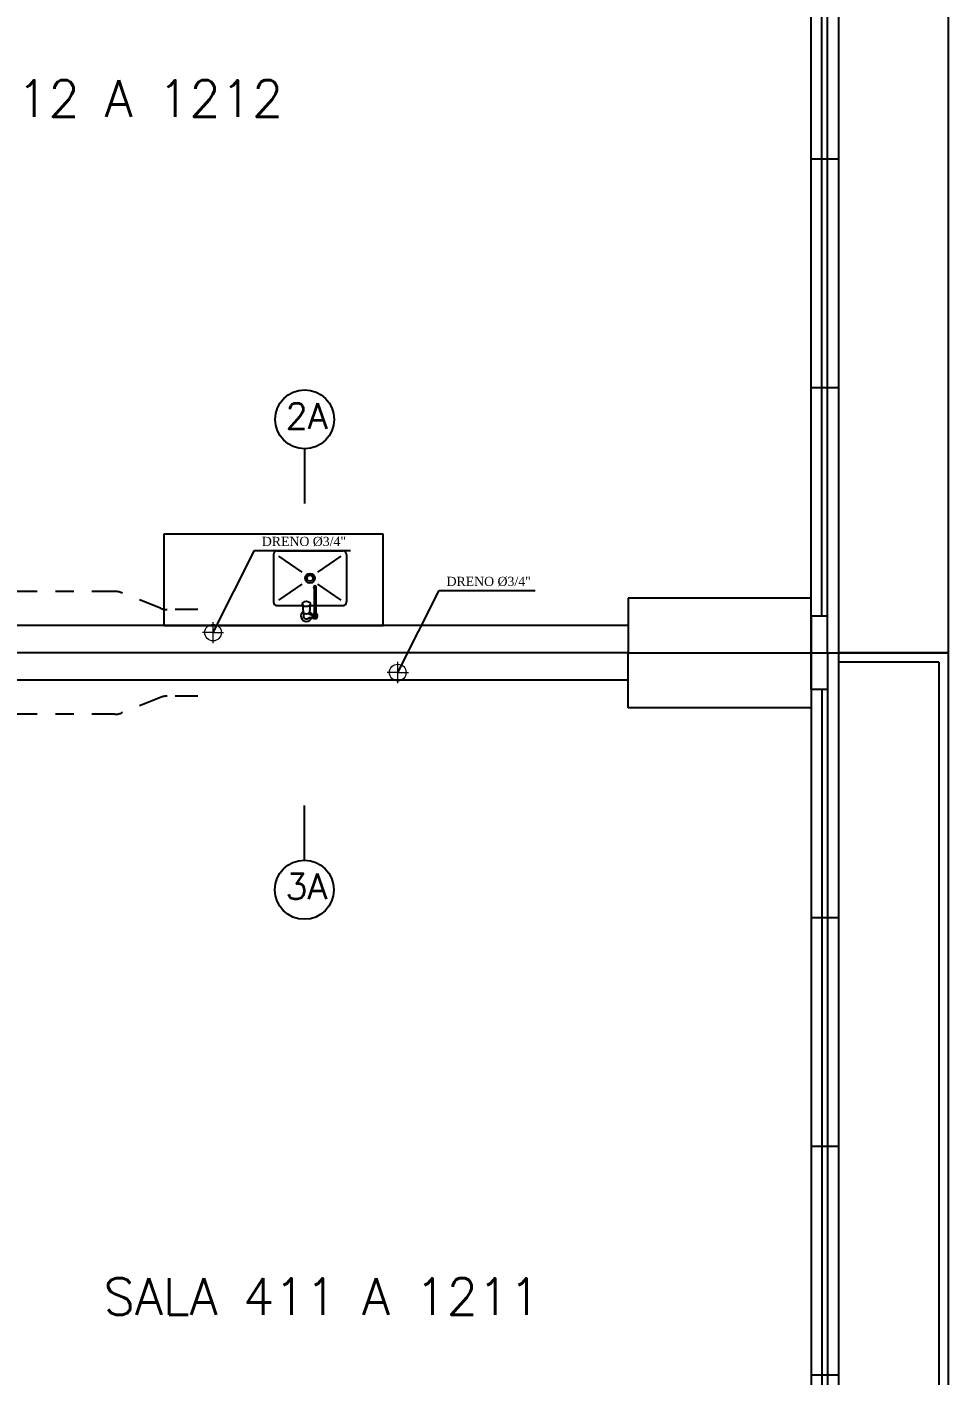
# Model space of a CAD drawing. Extents: x 544 to 914, y -40 to 56.
# Drawn here: x 648.99 to 654.03, y 10.55 to 17.92 of the extents above; entities that cross this region are included whole.
import ezdxf
from ezdxf.enums import TextEntityAlignment as Align

# ---------------------------------------------------------------- set-up
doc = ezdxf.new("R2010")
doc.units = 0
doc.header["$LTSCALE"] = 0.5
doc.header["$MEASUREMENT"] = 0
doc.linetypes.add('DASHDOT2', pattern=[0.5, 0.25, -0.125, 0, -0.125])
doc.layers.get('0').update_dxf_attribs({"linetype": 'CONTINUOUS'})
doc.layers.add('008', color=1, linetype='CONTINUOUS')
doc.styles.add('RSA', font='romans.shx')
doc.styles.add('style3', font='times.ttf', dxfattribs={"height": 0.4})
doc.styles.add('T20', font='simplex.shx', dxfattribs={"height": 0.1})

msp = doc.modelspace()

# ---------------------------------------------------------------- linework, layer by layer
at = {"color": 2}
for p, q in [((650.5084, 15.312), (650.5083, 15.611)), ((650.5067, 13.3608), (650.5066, 13.6598))]:
    msp.add_line(p, q, dxfattribs=at)
for p, q in [((650.0068, 14.6062), (650.2342, 15.0556)), ((650.2342, 15.0556), (650.7585, 15.0556)), ((651.0179, 14.3876), (651.2452, 14.837)), ((651.2452, 14.837), (651.7695, 14.837))]:
    msp.add_line(p, q)
at = {"lineweight": 0}
for p, q in [((650.0068, 14.6062), (649.9491, 14.6062)), ((650.0068, 14.5485), (650.0068, 14.6639)), ((650.0068, 14.6062), (650.0646, 14.6062)), ((651.0179, 14.3876), (650.9602, 14.3876)), ((651.0179, 14.3298), (651.0179, 14.4453)), ((651.0179, 14.3876), (651.0756, 14.3876))]:
    msp.add_line(p, q, dxfattribs=at)
at = {"color": 2}
for centre in [(650.5083, 15.7725), (650.5067, 13.1993)]:
    msp.add_circle(centre, 0.1615, dxfattribs=at)
at = {"lineweight": 0}
for centre in [(650.0068, 14.6062), (651.0179, 14.3876)]:
    msp.add_circle(centre, 0.0456, dxfattribs=at)
at = {"layer": '008', "color": 8}
for p, q in [((653.4294, 28.6452), (653.4294, -13.5048)), ((654.0294, 28.6452), (654.0294, 14.4952)), ((653.2794, 14.6952), (653.2794, 19.6952)), ((653.3394, 14.6952), (653.3394, 19.6952)), ((653.3694, 14.6952), (653.3694, 19.6952)), ((653.4294, 17.1952), (653.2794, 17.1952)), ((653.4294, 15.9452), (653.2794, 15.9452)), ((650.9374, 15.1452), (649.7374, 15.1452)), ((649.7374, 15.1452), (649.7374, 14.6452)), ((650.9374, 14.6452), (650.9374, 15.1452)), ((650.3574, 15.0535), (650.7174, 15.0535)), ((650.3374, 15.0335), (650.3374, 14.8535)), ((650.4947, 14.9364), (650.3674, 15.0235)), ((650.5801, 14.9364), (650.7074, 15.0235)), ((650.7374, 15.0335), (650.7374, 14.8535)), ((650.3374, 14.8535), (650.3374, 14.7735)), ((650.3674, 14.7835), (650.4947, 14.8705)), ((650.5595, 14.8538), (650.5595, 14.8427)), ((650.5595, 14.8427), (650.5595, 14.6971)), ((650.5697, 14.8538), (650.5697, 14.8427)), ((650.5697, 14.8427), (650.5697, 14.6971)), ((650.7074, 14.7835), (650.5801, 14.8705)), ((650.7374, 14.8535), (650.7374, 14.7735)), ((650.3574, 14.7535), (650.4974, 14.7535)), ((650.4965, 14.7628), (650.5008, 14.7156)), ((650.539, 14.7628), (650.5348, 14.7156)), ((650.5382, 14.7535), (650.5603, 14.7535)), ((650.5688, 14.7535), (650.7174, 14.7535)), ((653.2794, 14.7952), (652.2794, 14.7952)), ((652.2794, 14.7952), (652.2794, 14.4952)), ((653.2794, 14.4952), (653.2794, 14.7952)), ((650.5035, 14.7044), (650.5035, 14.7117)), ((650.5311, 14.688), (650.5529, 14.688)), ((650.5402, 14.705), (650.5521, 14.705)), ((653.3694, 14.6952), (653.2794, 14.6952)), ((653.2794, 14.6952), (653.2794, 14.4952)), ((653.3694, 14.4952), (653.3694, 14.6952)), ((652.2794, 14.6452), (648.7374, 14.6452)), ((649.7374, 14.6452), (650.9374, 14.6452)), ((649.7374, 14.6452), (650.9374, 14.6452)), ((652.2794, 14.4952), (646.7374, 14.4952)), ((652.2794, 14.4952), (653.2794, 14.4952)), ((652.2794, 14.1952), (652.2794, 14.4952)), ((652.2794, 14.4952), (653.2794, 14.4952)), ((653.2794, 14.4952), (653.2794, 14.1952)), ((653.2794, 14.2952), (653.2794, 14.4952)), ((653.2794, 14.4952), (653.3694, 14.4952)), ((653.2794, 14.4952), (653.3694, 14.4952)), ((653.3694, 14.4952), (653.3694, 14.2952)), ((652.2794, 14.3452), (648.7374, 14.3452)), ((653.2794, 14.2952), (653.2794, 9.2952)), ((653.3694, 14.2952), (653.2794, 14.2952)), ((653.3394, 14.2952), (653.3394, 9.2952)), ((653.3694, 14.2952), (653.3694, 9.2952)), ((653.2794, 14.1952), (652.2794, 14.1952)), ((653.4294, 13.0452), (653.2794, 13.0452)), ((653.4294, 11.7952), (653.2794, 11.7952)), ((653.4294, 10.5452), (653.2794, 10.5452))]:
    msp.add_line(p, q, dxfattribs=at)
at = {"layer": '008', "color": 2}
for p, q in [((653.3694, 14.4952), (654.0294, 14.4952)), ((654.0294, 14.4952), (653.4294, 14.4952)), ((654.0294, 14.4952), (654.0294, -14.7548)), ((653.9794, 14.4452), (653.4294, 14.4452)), ((653.9794, 14.4452), (653.9794, -14.7048))]:
    msp.add_line(p, q, dxfattribs=at)
at = {"layer": '008', "color": 6, "linetype": 'DASHDOT2'}
for points in [[(649.9236, 14.7318), (649.7566, 14.7318, -0.095152), (649.7196, 14.7389), (649.5064, 14.8239, 0.095152), (649.4693, 14.831), (646.0459, 14.831, 0.114219), (646.002, 14.8209), (645.5044, 14.5774, -0.114219), (645.4604, 14.5673), (644.8882, 14.5673)], [(649.9236, 14.2586), (649.7566, 14.2586, 0.095152), (649.7196, 14.2515), (649.5064, 14.1665, -0.095152), (649.4693, 14.1594), (646.0459, 14.1594, -0.114219), (646.002, 14.1695), (645.5044, 14.4129, 0.114219), (645.4604, 14.4231), (644.8882, 14.4231)]]:
    msp.add_lwpolyline(points, format="xyb", dxfattribs=at)
at = {"layer": '008', "color": 8}
msp.add_lwpolyline([(650.4965, 14.7628), (650.498, 14.7681), (650.5028, 14.7731), (650.5094, 14.7762), (650.5178, 14.7773), (650.5262, 14.7762), (650.5328, 14.7731), (650.5376, 14.7681), (650.539, 14.7628), (650.5376, 14.7576), (650.5328, 14.7526), (650.5262, 14.7495), (650.5178, 14.7483), (650.5094, 14.7495), (650.5028, 14.7526), (650.498, 14.7576)], close=True, dxfattribs=at)
msp.add_lwpolyline([(650.5348, 14.7156), (650.5338, 14.713), (650.5298, 14.7101), (650.5247, 14.7085), (650.5178, 14.7078), (650.5109, 14.7085), (650.5058, 14.7101), (650.5018, 14.713), (650.5008, 14.7156)], dxfattribs=at)
for radius in [0.0266, 0.0163]:
    msp.add_circle((650.5374, 14.9035), radius, dxfattribs=at)
for centre, radius, start, end in [((650.3574, 15.0335), 0.02, 90, 180), ((650.7174, 15.0335), 0.02, 0, 90), ((650.5646, 14.8538), 0.00753, 312.65589, 227.34411), ((650.5646, 14.8538), 0.0051, 359.99352, 180.00648), ((650.3574, 14.7735), 0.02, 180, 270), ((650.7174, 14.7735), 0.02, 270, 0), ((650.5178, 14.6971), 0.0297, 126.17047, 342.25677), ((650.5178, 14.6971), 0.0161, 152.73673, 325.73755), ((650.5402, 14.7135), 0.0085, 192.82848, 270), ((650.5178, 14.6971), 0.0297, 15.53733, 53.99874), ((650.5646, 14.6971), 0.0148, 110.16101, 69.83899), ((650.5646, 14.6971), 0.0051, 180.00373, 359.99627)]:
    msp.add_arc(centre, radius, start, end, dxfattribs=at)

# ---------------------------------------------------------------- texts
at = {"style": 'RSA'}
for s, p in [('2A', (650.5188, 15.7911)), ('3A', (650.5172, 13.2179))]:
    msp.add_text(s, height=0.14062, rotation=359.99999, dxfattribs=at).set_placement(p, align=Align.MIDDLE)
at = {"style": 'style3'}
for p in [(650.2738, 15.0799), (651.2848, 14.8613)]:
    msp.add_text('DRENO Ø3/4"', height=0.05, dxfattribs=at).set_placement(p)
at = {"layer": '008', "color": 8, "style": 'T20'}
for s, p in [('SALA 412 A 1212', (647.9996, 17.4275)), ('SALA 411 A 1211', (649.4075, 10.8747))]:
    msp.add_text(s, height=0.2, dxfattribs=at).set_placement(p)

doc.saveas('drawing.dxf')
